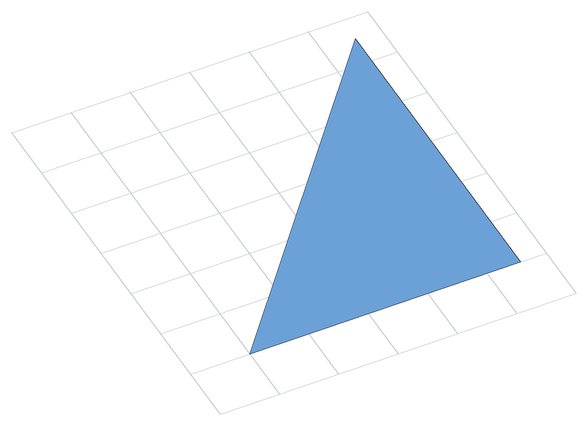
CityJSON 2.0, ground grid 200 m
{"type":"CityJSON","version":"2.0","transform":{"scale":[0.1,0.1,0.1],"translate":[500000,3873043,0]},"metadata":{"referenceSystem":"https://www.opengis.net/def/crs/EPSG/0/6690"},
"CityObjects":{
"waterbody1":{"type":"WaterBody","attributes":{"name":"線状の三角形","class":"1140","function":"1"}},
"waterbody2":{"type":"WaterBody","attributes":{"name":"正常な三角形1","class":"1140","function":"1"},"geometry":[{"type":"MultiSurface","lod":"1","boundaries":[[[0,1,2]]]}]}
},
"vertices":[
[9125,1,0],[9124,11091,0],[0,1,0]
]}
